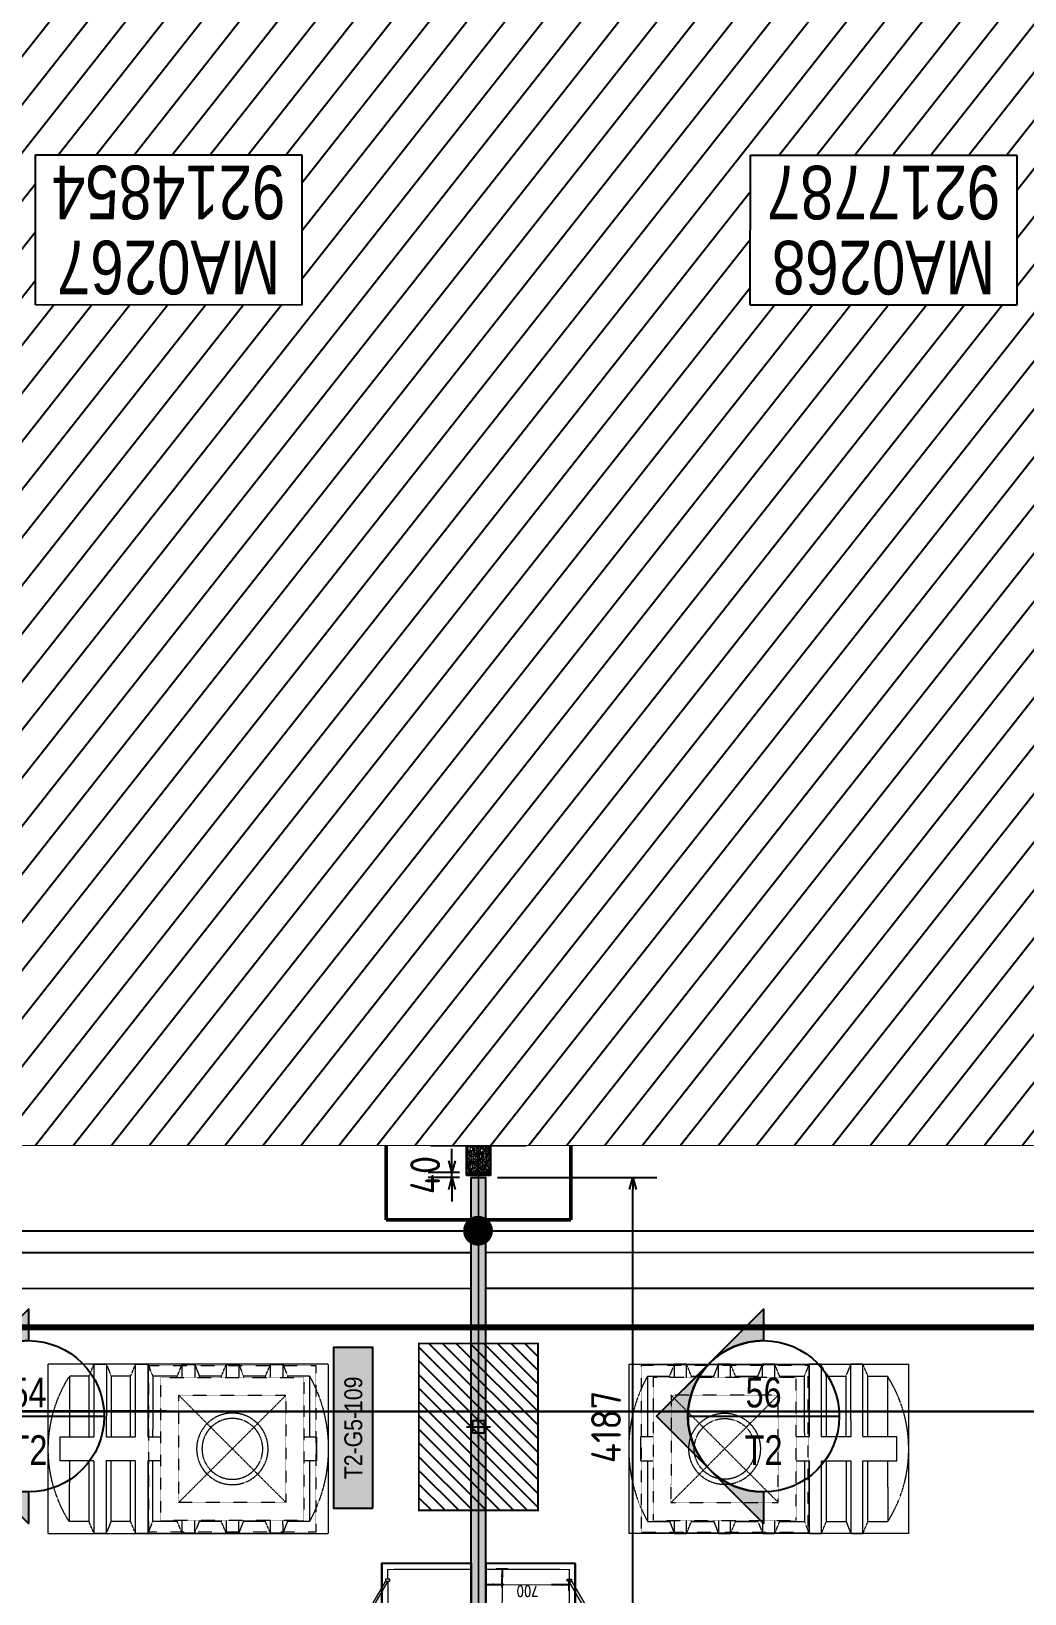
# Model space of a CAD drawing. Header units: centimetres. Extents: x -6122352 to 4157695, y -1694241 to 1947892.
# Drawn here: x 213053 to 221391, y -174023 to -160911 of the extents above; entities that cross this region are included whole.
import ezdxf
from ezdxf.enums import TextEntityAlignment as Align
from ezdxf.xclip import XClip

# ---------------------------------------------------------------- set-up
doc = ezdxf.new("R2010")
doc.units = ezdxf.units.CM
doc.header["$MEASUREMENT"] = 0
doc.header["$XCLIPFRAME"] = 2
doc.header["$PDMODE"] = 66
doc.header["$PDSIZE"] = 100
for name, pattern in [('DASHED2', [0.375, 0.25, -0.125]), ('HIDDEN', [0.375, 0.25, -0.125]), ('LTH-4G-M-XR-GROUND FLOOR PLAN$0$HIDDEN2', [0.1875, 0.125, -0.0625]), ('XR-AR-END-SETTING OUT PLAN$0$23261-XR-AR-SI-GF$0$HIDDEN', [0.375, 0.25, -0.125]), ('XR-AR-MID-SETTING OUT FOR MASTER$0$23585-XR-AR-MID-GROUND FLOOR$0$23261-XR-AR-SI-GF$0$HIDDEN', [0.375, 0.25, -0.125]), ('XR-AR-MID-SETTING OUT FOR MASTER$0$23585-XR-AR-MID-GROUND FLOOR$0$945-4P-1-101-GROUND FLOOR PLAN$0$XR-MIDDLE-GROUND FLOOR PLAN$0$HIDDEN2', [0.1875, 0.125, -0.0625])]:
    doc.linetypes.add(name, pattern=pattern)
for name, color, linetype in [('00-MI-DIM', 7, 'Continuous'), ('23585-XR-AR-BOUNDARY WALLS AND SETBACKS$0$setback', 7, 'XR-AR-END-SETTING OUT PLAN$0$23261-XR-AR-SI-GF$0$HIDDEN'), ('@MI-FOOTINGS', 7, 'Continuous'), ('@MI-MEP', 7, 'Continuous'), ('@MI-REF LAYER', 7, 'Continuous'), ('@MI-TYPE-02', 6, 'Continuous'), ('A-GLASS HATCH', 7, 'Continuous'), ('B_TH_6', 7, 'Continuous'), ('CTECH-Text 2.5mm', 2, 'Continuous'), ('PANEL-TAGS', 7, 'Continuous'), ('VD-WS-WATER TANK', 7, 'Continuous'), ('XR-AR-MID-SETTING OUT FOR MASTER$0$23585-XR-AR-MID-GROUND FLOOR$0$A-Flor-Hral', 3, 'Continuous'), ('XR-AR-MID-SETTING OUT FOR MASTER$0$23585-XR-AR-MID-GROUND FLOOR$0$A-Flor-Strs', 1, 'Continuous'), ('XR-AR-MID-SETTING OUT FOR MASTER$0$23585-XR-AR-MID-GROUND FLOOR$0$G-SHAD-20', 251, 'Continuous'), ('XR-AR-MID-SETTING OUT FOR MASTER$0$23585-XR-AR-MID-GROUND FLOOR$0$GS-HATCH-FLOOR TILE', 251, 'Continuous')]:
    doc.layers.add(name, color=color, linetype=linetype)
for name, color, linetype, lineweight in [('23585-XR-AR-102-8P-GF$0$A-FLOR-XREF', 8, 'Continuous', 9), ('23585-XR-AR-DAMAC PLOT LIMITS$0$1-Mid units', 41, 'Continuous', 5), ('@ Foundations', 4, 'DASHED2', 50), ('A-ANNO-TEXT', 3, 'Continuous', 25), ('LTH-4G-M-XR-GROUND FLOOR PLAN$0$1717 X Water Tank Location_5B$0$00 Line 2', 6, 'Continuous', 13), ('XR-AR-MID-SETTING OUT FOR MASTER$0$23585-XR-AR-MID-GROUND FLOOR$0$$A-GLAZ-WNDO', 232, 'Continuous', 9), ('XR-AR-MID-SETTING OUT FOR MASTER$0$23585-XR-AR-MID-GROUND FLOOR$0$A-DOOR-FULL', 1, 'Continuous', 9), ('XR-AR-MID-SETTING OUT FOR MASTER$0$23585-XR-AR-MID-GROUND FLOOR$0$A-EQUP-KITN-PLAN', 202, 'Continuous', 9), ('XR-AR-MID-SETTING OUT FOR MASTER$0$23585-XR-AR-MID-GROUND FLOOR$0$A-FLOR-OVHD', 9, 'XR-AR-MID-SETTING OUT FOR MASTER$0$23585-XR-AR-MID-GROUND FLOOR$0$23261-XR-AR-SI-GF$0$HIDDEN', 15), ('XR-AR-MID-SETTING OUT FOR MASTER$0$23585-XR-AR-MID-GROUND FLOOR$0$A-GLAZ-SILL', 8, 'Continuous', 5), ('XR-AR-MID-SETTING OUT FOR MASTER$0$23585-XR-AR-MID-GROUND FLOOR$0$A-GLAZ-WNDO', 232, 'Continuous', 9), ('XR-AR-MID-SETTING OUT FOR MASTER$0$23585-XR-AR-MID-GROUND FLOOR$0$A-WALL', 7, 'Continuous', 30), ('XR-AR-MID-SETTING OUT FOR MASTER$0$23585-XR-AR-MID-GROUND FLOOR$0$A-WALL-FNSH', 9, 'Continuous', 5), ('XR-AR-MID-SETTING OUT FOR MASTER$0$23585-XR-AR-MID-GROUND FLOOR$0$S-COLS', 51, 'Continuous', 40), ('ZAT_WALL PANEL', 3, 'Continuous', 30)]:
    doc.layers.add(name, color=color, linetype=linetype, lineweight=lineweight)
doc.layers.add('LTH-4G-M-XR-GROUND FLOOR PLAN$0$PDF_Geometry', color=7, linetype='Continuous', true_color=0xcccccc)
doc.styles.add('Arial Narrow', font='ARIALN.TTF', dxfattribs={"width": 0.95, "height": 500})
doc.styles.add('DIMTEXT', font='romans.shx', dxfattribs={"width": 0.8})
doc.styles.add('PANELTAG_STYLE', font='arial.ttf')
doc.styles.add('Schueco-BEMSTIL', font='isocpeur.ttf', dxfattribs={"width": 0.9})
doc.styles.add('Xref group 33-41$0$Overall SOP Plan$0$LAC-609-NG10-1-XREF-GRID-125SC$0$GRID-DIM-NO', font='arial.ttf', dxfattribs={"width": 0.8})
doc.dimstyles.new('DIM-25', dxfattribs={"dimscale": 25, "dimtxt": 2.5, "dimasz": 2.5, "dimexe": 1.25, "dimexo": 0.625, "dimgap": 1, "dimtad": 1, "dimdec": 0, "dimdsep": 46, "dimtxsty": 'DIMTEXT', "dimblk": 'AROW', "dimcen": 2.5, "dimse1": 1, "dimse2": 1, "dimclrd": 1, "dimclre": 1, "dimclrt": 2, "dimadec": 0, "dimazin": 0, "dimtfac": 1, "dimtdec": 0, "dimtmove": 0, "dimatfit": 3, "dimfxl": 1, "dimarcsym": 0})
doc.dimstyles.new('MI- JWC-TXT-2.5 MM', dxfattribs={"dimscale": 1.5, "dimtxt": 2.5, "dimasz": 1, "dimexe": 2, "dimexo": 1, "dimgap": 1, "dimtad": 1, "dimdec": 0, "dimdsep": 46, "dimtxsty": 'Schueco-BEMSTIL', "dimblk": 'OPEN30', "dimcen": 0, "dimdle": 2, "dimclrd": 140, "dimclre": 8, "dimclrt": 40, "dimadec": 0, "dimazin": 2, "dimtfac": 1, "dimtdec": 0, "dimtix": 1, "dimtmove": 2, "dimatfit": 3, "dimldrblk": 'OPEN', "dimfxl": 2, "dimlwd": -1, "dimlwe": -1, "dimarcsym": 0})

# ---------------------------------------------------------------- blocks, each defined once
blk = doc.blocks.new('23585-XR-AR-BOUNDARY WALLS AND SETBACKS')
at = {"layer": '23585-XR-AR-BOUNDARY WALLS AND SETBACKS$0$setback', "ltscale": 40, "const_width": 0.05}
blk.add_lwpolyline([(496642.234, 2768944.911), (496656.611, 2768931.738), (496660.766, 2768936.272), (496664.82, 2768940.696), (496668.873, 2768945.12), (496672.926, 2768949.543), (496676.98, 2768953.967), (496681.033, 2768958.391), (496685.087, 2768962.815), (496689.24, 2768967.348), (496674.862, 2768980.521), (496670.709, 2768975.988), (496666.656, 2768971.565), (496662.602, 2768967.141), (496658.549, 2768962.717), (496654.496, 2768958.293), (496650.442, 2768953.87), (496646.389, 2768949.446), (496642.234, 2768944.911)], dxfattribs=at)
blk = doc.blocks.new('A$C9d9485f6')
at = {"layer": 'A-ANNO-TEXT', "rotation": 312.4881850805905}
blk.add_blockref('23585-XR-AR-BOUNDARY WALLS AND SETBACKS', (-2377088.535, -1504219.252), dxfattribs=at)
blk = doc.blocks.new('23585-XR-AR-DAMAC PLOT LIMITS')
at = {"layer": '23585-XR-AR-DAMAC PLOT LIMITS$0$1-Mid units', "color": 251, "true_color": 0x636466}
for points in [[(496667.031, 2768938.669), (496649.336, 2768954.883), (496653.39, 2768959.307), (496671.085, 2768943.093)], [(496662.978, 2768934.246), (496645.283, 2768950.459), (496649.336, 2768954.883), (496667.031, 2768938.669)]]:
    blk.add_lwpolyline(points, close=True, dxfattribs=at)
blk = doc.blocks.new('A$Cf093b529')
at = {"layer": 'A-ANNO-TEXT'}
blk.add_blockref('23585-XR-AR-DAMAC PLOT LIMITS', (-495391.99, -2768603.442), dxfattribs=at)
blk = doc.blocks.new('AROW')
at = {"color": 1, "ltscale": 100}
for p, q in [((0, 0), (-3, 0)), ((0, -1), (0, 1))]:
    blk.add_line(p, q, dxfattribs=at)
blk.add_solid([(-1.28, 0.21), (-1.28, -0.21), (0, 0)], dxfattribs=at)
blk = doc.blocks.new('*D475')
at = {"layer": 'CTECH-Text 2.5mm', "color": 8, "lineweight": -2, "ltscale": 10, "transparency": 16777216}
blk.add_line((0.825, -0.135), (0.025, -0.135), dxfattribs=at)
at = {"layer": 'Defpoints', "color": 0, "ltscale": 10, "transparency": 16777216}
for p in [(-0.025, 0), (0.875, 0), (-0.025, -0.135)]:
    blk.add_point(p, dxfattribs=at)
at = {"layer": 'CTECH-Text 2.5mm', "color": 8, "lineweight": -2, "ltscale": 10, "transparency": 16777216, "xscale": 0.05, "yscale": 0.05, "zscale": 0.05, "rotation": 180}
blk.add_blockref('AROW', (-0.025, -0.135), dxfattribs=at)
at = {"layer": 'CTECH-Text 2.5mm', "color": 8, "lineweight": -2, "ltscale": 10, "transparency": 16777216, "xscale": 0.05, "yscale": 0.05, "zscale": 0.05}
blk.add_blockref('AROW', (0.875, -0.135), dxfattribs=at)
at = {"layer": 'CTECH-Text 2.5mm', "color": 8, "ltscale": 10, "transparency": 16777216, "insert": (0.425, -0.08), "char_height": 0.09, "attachment_point": 5, "style": 'DIMTEXT'}
blk.add_mtext('900', dxfattribs=at)
blk = doc.blocks.new('*D474')
at = {"layer": 'CTECH-Text 2.5mm', "color": 8, "lineweight": -2, "ltscale": 10, "transparency": 16777216}
blk.add_line((0.746, -0.05), (0.746, -0.65), dxfattribs=at)
at = {"layer": 'Defpoints', "color": 0, "ltscale": 10, "transparency": 16777216}
for p in [(0.875, 0), (0.746, -0.7), (0.875, -0.7)]:
    blk.add_point(p, dxfattribs=at)
at = {"layer": 'CTECH-Text 2.5mm', "color": 8, "lineweight": -2, "ltscale": 10, "transparency": 16777216, "xscale": 0.05, "yscale": 0.05, "zscale": 0.05}
for p, rotation in [((0.746, 0), 90), ((0.746, -0.7), 270)]:
    blk.add_blockref('AROW', p, dxfattribs=dict(at, rotation=rotation))
at = {"layer": 'CTECH-Text 2.5mm', "color": 8, "ltscale": 10, "transparency": 16777216, "insert": (0.691, -0.35), "char_height": 0.09, "attachment_point": 5, "rotation": 90, "style": 'DIMTEXT'}
blk.add_mtext('700', dxfattribs=at)
blk = doc.blocks.new('WT')
at = {"layer": 'VD-WS-WATER TANK', "color": 8, "linetype": 'HIDDEN', "lineweight": 5}
for p, q in [((-1545, 710), (-1545, -710)), ((-1545, 710), (805, 710)), ((805, -710), (805, 710)), ((-1205, 610), (-1369, 610)), ((-1368, 101), (-1369, 610)), ((-854, 610), (-1020, 610)), ((-462, 610), (-670, 610)), ((-92, 610), (-279, 610)), ((278, 610), (91, 610)), ((646, 610), (461, 610)), ((647, 101), (646, 610)), ((-1366, -610), (-1367, -101)), ((648, -610), (647, -101)), ((-1203, -610), (-1366, -610)), ((-854, -610), (-1017, -610)), ((-462, -610), (-668, -610)), ((-92, -610), (-277, -610)), ((278, -610), (93, -610)), ((648, -610), (464, -610)), ((805, -710), (-1545, -710))]:
    blk.add_line(p, q, dxfattribs=at)
at = {"layer": 'VD-WS-WATER TANK', "color": 8, "linetype": 'HIDDEN', "lineweight": 5, "ltscale": 0.2}
for p, q in [((-450, 450, 1), (450, -450, -1)), ((450, 450), (-450, -450, 1))]:
    blk.add_line(p, q, dxfattribs=at)
at = {"layer": 'VD-WS-WATER TANK', "color": 8, "linetype": 'HIDDEN', "lineweight": 5}
for points in [[(-1058, 101), (-1059, 710), (-1161, 710), (-1203, 610), (-1203, 101)], [(-1161, 710), (-1161, 101)], [(-1019, 101), (-1020, 610), (-1059, 710)], [(-709, 101), (-710, 710), (-812, 710), (-854, 610), (-854, 101)], [(-812, 710), (-812, 101)], [(-670, 101), (-670, 610), (-710, 710)], [(-318, 600), (-319, 710), (-421, 710), (-462, 610), (-462, 600)], [(-421, 710), (-421, 600)], [(-279, 600), (-279, 610), (-319, 710)], [(52, 600), (52, 710), (-50, 710), (-92, 610), (-92, 600)], [(-50, 710), (-50, 600)], [(91, 600), (91, 610), (52, 710)], [(422, 600), (422, 710), (320, 710), (278, 610), (278, 600)], [(320, 710), (320, 600)], [(461, 600), (461, 610), (422, 710)], [(-1161, 101), (-1445, 101), (-1445, -101), (-1161, -101)], [(-812, 101), (-1058, 101)], [(-600, 101), (-709, 101)], [(600, -101), (705, -101), (705, 101), (600, 101)], [(-1203, -101), (-1203, -610), (-1161, -710), (-1057, -710), (-1017, -610), (-1018, -101)], [(-1161, -101), (-1161, -710)], [(-1057, -710), (-1058, -101)], [(-1058, -101), (-812, -101)], [(-854, -101), (-854, -610), (-812, -710), (-708, -710), (-668, -610), (-669, -101)], [(-812, -101), (-812, -710)], [(-708, -710), (-709, -101)], [(-709, -101), (-600, -101)], [(-462, -600), (-462, -610), (-421, -710), (-316, -710), (-277, -610), (-277, -600)], [(-421, -600), (-421, -710)], [(-316, -710), (-316, -600)], [(-92, -600), (-92, -610), (-50, -710), (54, -710), (93, -610), (93, -600)], [(-50, -600), (-50, -710)], [(54, -710), (54, -600)], [(278, -600), (278, -610), (320, -710), (424, -710), (464, -610), (464, -600)], [(320, -600), (320, -710)], [(424, -710), (424, -600)]]:
    blk.add_lwpolyline(points, dxfattribs=at)
at = {"layer": 'VD-WS-WATER TANK', "color": 8, "linetype": 'HIDDEN', "lineweight": 5, "ltscale": 0.2}
for points in [[(-700, -700), (700, -700), (700, 700), (-700, 700)], [(-600, -600), (600, -600), (600, 600), (-600, 600)], [(-450, -450), (450, -450), (450, 450), (-450, 450)]]:
    blk.add_lwpolyline(points, close=True, dxfattribs=at)
at = {"layer": 'VD-WS-WATER TANK', "color": 8, "linetype": 'HIDDEN', "lineweight": 5}
for radius in [300, 255]:
    blk.add_circle((0, 0), radius, dxfattribs=at)
for centre, radius, start, end in [((-406, 2), 1139, 147.7124, 212.5056), ((-449, -2), 1254, 331.0009, 29.2171)]:
    blk.add_arc(centre, radius, start, end, dxfattribs=at)
blk = doc.blocks.new('*U27')
for points in [[(91, 0), (41, 0), (41, 1021), (91, 1021)], [(0, 0), (38, 0), (38, -50), (50, -50), (50, -250), (0, -250)], [(1100, 0), (1062, 0), (1062, -50), (1050, -50), (1050, -250), (1100, -250)]]:
    blk.add_lwpolyline(points, close=True)
at = {"color": 8, "linetype": 'XR-AR-MID-SETTING OUT FOR MASTER$0$23585-XR-AR-MID-GROUND FLOOR$0$945-4P-1-101-GROUND FLOOR PLAN$0$XR-MIDDLE-GROUND FLOOR PLAN$0$HIDDEN2'}
blk.add_arc((41, 0), 1021, 0, 90, dxfattribs=at)
at = {"layer": 'XR-AR-MID-SETTING OUT FOR MASTER$0$23585-XR-AR-MID-GROUND FLOOR$0$A-GLAZ-SILL', "linetype": 'XR-AR-MID-SETTING OUT FOR MASTER$0$23585-XR-AR-MID-GROUND FLOOR$0$945-4P-1-101-GROUND FLOOR PLAN$0$XR-MIDDLE-GROUND FLOOR PLAN$0$HIDDEN2', "ltscale": 3}
blk.add_lwpolyline([(0, 0), (1100, 0), (1100, -250), (0, -250)], close=True, dxfattribs=at)
blk = doc.blocks.new('XR-AR-MID-SETTING OUT FOR MASTER$0$23585-XR-AR-MID-GROUND FLOOR$0$945-4P-1-101-GROUND FLOOR PLAN$0$XR-MIDDLE-GROUND FLOOR PLAN$0$A$C69996ABC')
at = {"layer": 'XR-AR-MID-SETTING OUT FOR MASTER$0$23585-XR-AR-MID-GROUND FLOOR$0$A-FLOR-OVHD', "linetype": 'XR-AR-MID-SETTING OUT FOR MASTER$0$23585-XR-AR-MID-GROUND FLOOR$0$945-4P-1-101-GROUND FLOOR PLAN$0$XR-MIDDLE-GROUND FLOOR PLAN$0$HIDDEN2', "ltscale": 5}
for p, q in [((0, 0.9), (0.1, 0.9)), ((0, 0.9), (0, 0)), ((0, 0), (0.1, 0))]:
    blk.add_line(p, q, dxfattribs=at)
blk.add_lwpolyline([(0.1, 0.85), (0.25, 0.45), (0.1, 0.05)], dxfattribs=at)
at = {"layer": 'XR-AR-MID-SETTING OUT FOR MASTER$0$23585-XR-AR-MID-GROUND FLOOR$0$A-GLAZ-WNDO'}
for p, q in [((0.1, 0.85), (0.1, 0.9)), ((0.1, 0.9), (0.1, 0)), ((0.25, 0.85), (0.1, 0.85)), ((0.25, 0.9), (0.25, 0.85)), ((0.25, 0.85), (0.25, 0.05)), ((0.1, 0), (0.1, 0.05)), ((0.1, 0.05), (0.25, 0.05)), ((0.25, 0), (0.25, 0.05))]:
    blk.add_line(p, q, dxfattribs=at)
for points in [[(0.25, 0.9), (0.1, 0.9)], [(0.1, 0), (0.25, 0)]]:
    blk.add_lwpolyline(points, dxfattribs=at)
blk.add_lwpolyline([(0.25, 0.85), (0.25, 0.05), (0.2, 0.05), (0.2, 0.85)], close=True, dxfattribs=at)
blk = doc.blocks.new('XR-AR-MID-SETTING OUT FOR MASTER$0$23585-XR-AR-MID-GROUND FLOOR$0$945-4P-1-101-GROUND FLOOR PLAN$0$XR-MIDDLE-GROUND FLOOR PLAN$0$A$C446944C1')
at = {"layer": 'XR-AR-MID-SETTING OUT FOR MASTER$0$23585-XR-AR-MID-GROUND FLOOR$0$A-GLAZ-SILL', "color": 252}
blk.add_line((0, 0), (5.2, 0), dxfattribs=at)
for points in [[(2.208, -0.023), (2.208, -0.124), (2.094, -0.074), (2.208, -0.023)], [(2.992, -0.023), (2.992, -0.124), (3.106, -0.074), (2.992, -0.023)]]:
    blk.add_lwpolyline(points, dxfattribs=at)
at = {"layer": 'XR-AR-MID-SETTING OUT FOR MASTER$0$23585-XR-AR-MID-GROUND FLOOR$0$A-GLAZ-WNDO', "color": 252}
for p, q in [((5.2, 0.25), (0, 0.25)), ((0, 0.25), (0, 0)), ((0.05, 0.1), (0.05, 0.25)), ((1.285, 0.25), (1.285, 0.1)), ((1.335, 0.1), (1.335, 0.25)), ((3.865, 0.1), (3.865, 0.25)), ((3.915, 0.25), (3.915, 0.1)), ((5.15, 0.1), (5.15, 0.25)), ((5.2, 0.25), (5.2, 0)), ((0, 0.1), (2.6, 0.1)), ((5.2, 0.1), (2.6, 0.1))]:
    blk.add_line(p, q, dxfattribs=at)
for points in [[(1.285, 0.2), (0.05, 0.2)], [(3.915, 0.2), (5.15, 0.2)]]:
    blk.add_lwpolyline(points, dxfattribs=at)
for points in [[(1.225, 0.04), (1.305, 0.04), (1.305, 0.09), (1.225, 0.09)], [(2.52, 0.04), (1.305, 0.04), (1.305, 0.09), (2.52, 0.09)], [(2.6, 0.04), (2.52, 0.04), (2.52, 0.09), (2.6, 0.09)], [(2.6, 0.04), (2.68, 0.04), (2.68, 0.09), (2.6, 0.09)], [(2.68, 0.04), (3.895, 0.04), (3.895, 0.09), (2.68, 0.09)], [(3.975, 0.04), (3.895, 0.04), (3.895, 0.09), (3.975, 0.09)]]:
    blk.add_lwpolyline(points, close=True, dxfattribs=at)
blk = doc.blocks.new('XR-AR-MID-SETTING OUT FOR MASTER$0$23585-XR-AR-MID-GROUND FLOOR$0$945-4P-1-101-GROUND FLOOR PLAN$0$XR-MIDDLE-GROUND FLOOR PLAN$0$ASDASDASD')
blk.add_wipeout([(-42428, 24502), (-42278, 24502), (-42278, 24052), (-42428, 24052)])
blk.add_hatch(color=256).paths.add_polyline_path([(-42428, 24502), (-42278, 24502), (-42428, 24052)])
for p, q in [((-42278, 24502), (-42428, 24502)), ((-42428, 24502), (-42428, 24052)), ((-42428, 24052), (-42278, 24502)), ((-42278, 24052), (-42278, 24502)), ((-42428, 24052), (-42278, 24052))]:
    blk.add_line(p, q)
blk = doc.blocks.new('*U130')
for points in [[(91, 0), (41, 0), (41, 1021), (91, 1021)], [(0, 0), (38, 0), (38, -50), (50, -50), (50, -122), (0, -122)], [(1100, 0), (1062, 0), (1062, -50), (1050, -50), (1050, -122), (1100, -122)]]:
    blk.add_lwpolyline(points, close=True)
at = {"color": 8, "linetype": 'XR-AR-MID-SETTING OUT FOR MASTER$0$23585-XR-AR-MID-GROUND FLOOR$0$945-4P-1-101-GROUND FLOOR PLAN$0$XR-MIDDLE-GROUND FLOOR PLAN$0$HIDDEN2'}
blk.add_arc((41, 0), 1021, 0, 90, dxfattribs=at)
at = {"layer": 'XR-AR-MID-SETTING OUT FOR MASTER$0$23585-XR-AR-MID-GROUND FLOOR$0$A-GLAZ-SILL', "linetype": 'XR-AR-MID-SETTING OUT FOR MASTER$0$23585-XR-AR-MID-GROUND FLOOR$0$945-4P-1-101-GROUND FLOOR PLAN$0$XR-MIDDLE-GROUND FLOOR PLAN$0$HIDDEN2', "ltscale": 3}
blk.add_lwpolyline([(0, 0), (1100, 0), (1100, -122), (0, -122)], close=True, dxfattribs=at)
blk = doc.blocks.new('XR-AR-MID-SETTING OUT FOR MASTER$0$23585-XR-AR-MID-GROUND FLOOR$0$A$C08698786')
at = {"layer": 'XR-AR-MID-SETTING OUT FOR MASTER$0$23585-XR-AR-MID-GROUND FLOOR$0$S-COLS', "color": 252, "lineweight": 30}
for points in [[(5900, 19473), (5900, 18773), (6100, 18773), (6100, 19473)], [(5900, 15688), (5900, 14688), (6100, 14688), (6100, 15688)], [(5900, 11147), (5900, 9747), (6100, 9747), (6100, 11147)]]:
    blk.add_lwpolyline(points, close=True, dxfattribs=at)
blk = doc.blocks.new('XR-AR-MID-SETTING OUT FOR MASTER')
h = blk.add_hatch()
h.set_pattern_fill('AR-CONC', color=8, scale=0.2, angle=90)
h.set_pattern_definition([(140, (-1262400.084, -115249.566), (3.1878171, 36.4369338), [3.81, -41.91]), (85, (-1262400.084, -115249.566), (-38.211369, -7.0486843), [3.048, -33.5281168]), (190.4514447, (-1262399.82, -115246.53), (-35.0235504, 29.3882494), [3.2380018, -35.6180489]), (136.1842, (-1262410.244, -115249.566), (8.4084656, 54.2158082), [5.715, -62.865]), (186.6355576, (-1262409.543, -115245.05), (-49.485225, 47.4808268), [4.8570046, -53.4271216]), (81.184151, (-1262410.244, -115249.566), (-49.485225, 47.4808268), [4.5719934, -50.2919464]), (111, (-1262407.704, -115244.486), (20.45303964, 30.32287825), [3.81, -41.91]), (56, (-1262407.704, -115244.486), (-36.8375932, 12.3604057), [3.048, -33.528]), (161.451445, (-1262406, -115241.96), (-16.3845538, 42.6832839), [3.2380018, -35.6179875]), (127.5, (-1262400.084, -115249.566), (-16.91100777, 0.61772065), [0, -33.1216, 0, -34.036, 0, -33.655]), (97.5, (-1262400.084, -115249.566), (-20.03611496, 13.3639325), [0, -19.4056, 0, -32.3596, 0, -12.827]), (57.5, (-1262400.084, -115260.894), (1.1457488, 27.11811903), [0, -12.7, 0, -39.624, 0, -52.578]), (47.5, (-1262400.084, -115265.974), (-5.0852982, 29.62583628), [0, -16.51, 0, -26.3144, 0, -37.338])])
h.paths.add_polyline_path([(6000, 19703), (5900, 19703), (5900, 19473), (6000, 19473)])
h.paths.add_polyline_path([(6100, 19703), (6000, 19703), (6000, 19473), (6100, 19473)])
for points in [[(6100, 19703), (6100, 19723), (5900, 19723), (5900, 19703)], [(5900, 19473), (5900, 19703), (6100, 19703), (6100, 19473)]]:
    blk.add_lwpolyline(points)
at = {"layer": 'XR-AR-MID-SETTING OUT FOR MASTER$0$23585-XR-AR-MID-GROUND FLOOR$0$A-EQUP-KITN-PLAN', "color": 8}
for p, q in [((3900, 15203), (5500, 15203)), ((3900, 14953), (3900, 15203)), ((5500, 14953), (5500, 15203)), ((3500, 14253), (5300, 14253)), ((5300, 12103), (5300, 14253)), ((4405, 12103), (5300, 12103)), ((4405, 11503), (4405, 12103))]:
    blk.add_line(p, q, dxfattribs=at)
at = {"layer": 'XR-AR-MID-SETTING OUT FOR MASTER$0$23585-XR-AR-MID-GROUND FLOOR$0$A-Flor-Hral', "color": 8}
blk.add_lwpolyline([(100, 14903), (2090, 14903), (2090, 14853), (100, 14853)], dxfattribs=at)
at = {"layer": 'XR-AR-MID-SETTING OUT FOR MASTER$0$23585-XR-AR-MID-GROUND FLOOR$0$A-FLOR-OVHD', "color": 8, "linetype": 'XR-AR-MID-SETTING OUT FOR MASTER$0$23585-XR-AR-MID-GROUND FLOOR$0$23261-XR-AR-SI-GF$0$HIDDEN', "ltscale": 5}
for p, q in [((5500, 14953), (3900, 14953)), ((3900, 14853), (5500, 14853)), ((5580, 12103), (5580, 14853)), ((3400, 14153), (3400, 12203)), ((3500, 12203), (3500, 14153)), ((5900, 12003), (5400, 11503)), ((5400, 12003), (5900, 11503))]:
    blk.add_line(p, q, dxfattribs=at)
blk.add_lwpolyline([(2750, 12003), (3250, 12003), (3250, 11503), (2750, 11503)], close=True, dxfattribs=at)
for points in [[(2750, 12003), (3250, 11503)], [(2750, 11503), (3250, 12003)]]:
    blk.add_lwpolyline(points, dxfattribs=at)
at = {"layer": 'XR-AR-MID-SETTING OUT FOR MASTER$0$23585-XR-AR-MID-GROUND FLOOR$0$A-Flor-Strs', "color": 8}
for p, q in [((60, 20673), (5940, 20673)), ((60, 20373), (5940, 20373)), ((2040, 14953), (100, 14953)), ((1480, 14953), (1480, 14903)), ((1760, 14953), (1760, 14903)), ((2040, 14953), (2040, 14903)), ((1480, 14853), (1480, 13953)), ((1760, 14853), (1760, 13953)), ((2040, 14853), (2040, 13953)), ((1480, 13903), (1480, 13853)), ((1760, 13903), (1760, 13853)), ((2040, 13903), (2040, 13853))]:
    blk.add_line(p, q, dxfattribs=at)
blk.add_circle((2040, 14403), 45, dxfattribs=at)
at = {"layer": 'XR-AR-MID-SETTING OUT FOR MASTER$0$23585-XR-AR-MID-GROUND FLOOR$0$A-WALL', "color": 8}
for points in [[(5900, 19473), (6100, 19473), (6100, 5500), (5900, 5500), (5900, 14853), (5500, 14853), (5500, 14953), (5900, 14953)], [(5600, 19473), (5900, 19473), (5900, 19223), (5600, 19223)], [(3900, 14853), (3900, 14953), (3400, 14953), (3400, 14153), (3500, 14153), (3500, 14853)], [(3400, 12203), (3500, 12203), (3500, 11503), (4400, 11503), (4400, 11253), (3650, 11253), (3650, 11028), (3400, 11028)]]:
    blk.add_lwpolyline(points, close=True, dxfattribs=at)
for points in [[(3500, 14853), (3400, 14853)], [(5700, 12003), (5900, 12003), (5900, 12103), (5300, 12103), (5300, 11503), (5300, 11503), (5300, 11253), (5900, 11253), (5900, 11503), (5400, 11503), (5400, 12003), (5700, 12003)], [(2100, 11050), (2100, 10950)]]:
    blk.add_lwpolyline(points, dxfattribs=at)
at = {"layer": 'XR-AR-MID-SETTING OUT FOR MASTER$0$23585-XR-AR-MID-GROUND FLOOR$0$A-WALL-FNSH', "color": 8}
for points in [[(2080, 10930), (120, 10930), (120, 8973), (1100, 8973), (1100, 8953)], [(2100, 9950), (2080, 9950), (2080, 10930)]]:
    blk.add_lwpolyline(points, dxfattribs=at)
at = {"layer": 'XR-AR-MID-SETTING OUT FOR MASTER$0$23585-XR-AR-MID-GROUND FLOOR$0$$A-GLAZ-WNDO', "color": 8, "xscale": -1000, "yscale": 1000, "zscale": 1000}
blk.add_blockref('XR-AR-MID-SETTING OUT FOR MASTER$0$23585-XR-AR-MID-GROUND FLOOR$0$945-4P-1-101-GROUND FLOOR PLAN$0$XR-MIDDLE-GROUND FLOOR PLAN$0$A$C446944C1', (5600, 19223), dxfattribs=at)
at = {"layer": 'XR-AR-MID-SETTING OUT FOR MASTER$0$23585-XR-AR-MID-GROUND FLOOR$0$$A-GLAZ-WNDO', "color": 8, "xscale": 1000.000000000049, "yscale": 1000.000000000049, "zscale": 1000.000000000049, "rotation": 90}
blk.add_blockref('XR-AR-MID-SETTING OUT FOR MASTER$0$23585-XR-AR-MID-GROUND FLOOR$0$945-4P-1-101-GROUND FLOOR PLAN$0$XR-MIDDLE-GROUND FLOOR PLAN$0$A$C69996ABC', (5300, 11253), dxfattribs=at)
at = {"layer": 'XR-AR-MID-SETTING OUT FOR MASTER$0$23585-XR-AR-MID-GROUND FLOOR$0$A-DOOR-FULL', "color": 8, "xscale": 0.8181820445283869, "yscale": 0.8181820445283869, "zscale": 0.8181820445283869, "rotation": 90}
blk.add_blockref('*U130', (2100, 11150), dxfattribs=at)
at = {"layer": 'XR-AR-MID-SETTING OUT FOR MASTER$0$23585-XR-AR-MID-GROUND FLOOR$0$A-DOOR-FULL', "color": 8, "rotation": 90}
blk.add_blockref('*U27', (3400, 9928), dxfattribs=at)
at = {"layer": 'XR-AR-MID-SETTING OUT FOR MASTER$0$23585-XR-AR-MID-GROUND FLOOR$0$G-SHAD-20', "color": 8}
blk.add_blockref('XR-AR-MID-SETTING OUT FOR MASTER$0$23585-XR-AR-MID-GROUND FLOOR$0$945-4P-1-101-GROUND FLOOR PLAN$0$XR-MIDDLE-GROUND FLOOR PLAN$0$ASDASDASD', (44478, -10850), dxfattribs=at)
at = {"layer": 'XR-AR-MID-SETTING OUT FOR MASTER$0$23585-XR-AR-MID-GROUND FLOOR$0$A-Flor-Hral', "color": 8}
blk.add_lwpolyline([(1150, 13560), (1150, 13903), (2090, 13903), (2090, 13953), (1100, 13953), (1100, 13548)], dxfattribs=at)
at = {"layer": 'XR-AR-MID-SETTING OUT FOR MASTER$0$23585-XR-AR-MID-GROUND FLOOR$0$A-Flor-Strs', "color": 8}
blk.add_lwpolyline([(650, 13573), (650, 14403), (2040, 14403)], dxfattribs=at)
at = {"layer": 'XR-AR-MID-SETTING OUT FOR MASTER$0$23585-XR-AR-MID-GROUND FLOOR$0$A-WALL', "color": 8}
for points in [[(100, 19473), (-100, 19473), (-100, 5500), (100, 5500), (100, 8850), (1100, 8850), (1100, 8950), (100, 8950), (100, 10950), (2100, 10950), (2100, 9950), (2200, 9950), (2200, 11150), (2100, 11150), (2100, 11050), (100, 11050)], [(2200, 13653), (2200, 13653), (2200, 13853), (1200, 13853), (1200, 13753), (1850, 13753), (1850, 13103), (2100, 13103), (2100, 12653), (1950, 12653), (1950, 12552), (2100, 12552), (2100, 12050), (2200, 12050), (2200, 13203), (2050, 13203), (2050, 13653), (2200, 13653)], [(1950, 13203), (2000, 13203), (2000, 13653), (1950, 13653)]]:
    blk.add_lwpolyline(points, close=True, dxfattribs=at)
at = {"layer": 'XR-AR-MID-SETTING OUT FOR MASTER$0$23585-XR-AR-MID-GROUND FLOOR$0$GS-HATCH-FLOOR TILE', "color": 8}
blk.add_blockref('XR-AR-MID-SETTING OUT FOR MASTER$0$23585-XR-AR-MID-GROUND FLOOR$0$A$C08698786', (0, 0), dxfattribs=at)
blk = doc.blocks.new('MID UNIT')
at = {"xscale": 0.001, "yscale": 0.001, "zscale": 0.001}
blk.add_blockref('XR-AR-MID-SETTING OUT FOR MASTER', (0, 0), dxfattribs=at)
blk = doc.blocks.new('TH_6')
at = {"xscale": -1}
blk.add_blockref('MID UNIT', (495838.305, 2769163.997), dxfattribs=at)
blk.add_blockref('MID UNIT', (495826.305, 2769163.997))
blk = doc.blocks.new('23585-XR-AR-MALDIVE-3$0$TH_6')
at = {"layer": 'B_TH_6', "xscale": 1.000019685734281, "yscale": 1.000019685734281, "zscale": 1.000019685734281}
blk.add_blockref('TH_6', (-9.76, -54.513), dxfattribs=at)
at = {"layer": '@ Foundations', "linetype": 'DASHED2', "ltscale": 25}
for points in [[(495833.08, 2769182.045), (495833.08, 2769184.095), (495831.53, 2769184.095), (495831.53, 2769182.045)], [(495833.28, 2769177.915), (495833.28, 2769180.465), (495831.33, 2769180.465), (495831.33, 2769177.915)], [(495833.48, 2769173.169), (495833.48, 2769176.119), (495831.13, 2769176.119), (495831.13, 2769173.169)]]:
    blk.add_lwpolyline(points, close=True, dxfattribs=at)
blk = doc.blocks.new('_Dot')
at = {"color": 0, "linetype": 'ByBlock', "lineweight": -2}
blk.add_line((-0.5, 0), (-1, 0), dxfattribs=at)
at = {"color": 0, "linetype": 'ByBlock', "const_width": 0.5}
blk.add_lwpolyline([(-0.25, 0, 1), (0.25, 0, 1)], format="xyb", close=True, dxfattribs=at)
blk = doc.blocks.new('_Open30')
at = {"color": 0, "linetype": 'ByBlock', "lineweight": -2}
for p, q in [((-1, 0.27), (0, 0)), ((0, 0), (-1, -0.27)), ((0, 0), (-1, 0))]:
    blk.add_line(p, q, dxfattribs=at)
blk = doc.blocks.new('*D3052')
at = {"layer": '@MI-TYPE-02', "color": 8, "transparency": 16777216}
for p, q in [((6160, 4255), (7496, 4255)), ((6160, 68), (7496, 68))]:
    blk.add_line(p, q, dxfattribs=at)
at = {"layer": '@MI-TYPE-02', "color": 140, "transparency": 16777216}
blk.add_line((7296, 168), (7296, 4155), dxfattribs=at)
at = {"layer": 'Defpoints', "color": 0, "transparency": 16777216}
for p in [(6060, 4255), (7296, 4255), (6060, 68)]:
    blk.add_point(p, dxfattribs=at)
at = {"layer": '@MI-TYPE-02', "color": 140, "transparency": 16777216, "xscale": 100, "yscale": 100, "zscale": 100}
for p, rotation in [((7296, 4255), 90), ((7296, 68), 270)]:
    blk.add_blockref('_Open30', p, dxfattribs=dict(at, rotation=rotation))
at = {"layer": '@MI-TYPE-02', "color": 40, "transparency": 16777216, "insert": (7071, 2162), "char_height": 250, "attachment_point": 5, "rotation": 90, "style": 'Schueco-BEMSTIL'}
blk.add_mtext('4187', dxfattribs=at)
blk = doc.blocks.new('_Open')
at = {"color": 0, "linetype": 'ByBlock', "lineweight": -2}
for p, q in [((-1, 0.2), (0, 0)), ((-1, -0.2), (0, 0)), ((0, 0), (-1, 0))]:
    blk.add_line(p, q, dxfattribs=at)
blk = doc.blocks.new('T2-SINGLE FOOTING')
at = {"layer": '@MI-FOOTINGS', "transparency": 33554679}
h = blk.add_hatch(dxfattribs=at)
h.set_pattern_fill('ANSI31', color=8, scale=650)
h.paths.add_polyline_path([(-700, 500), (700, 500), (700, -500), (-700, -500)])
at = {"layer": '@MI-FOOTINGS', "color": 62, "const_width": 15}
blk.add_lwpolyline([(-700, 500), (700, 500), (700, -500), (-700, -500)], close=True, dxfattribs=at)
at = {"layer": '@MI-FOOTINGS', "color": 30}
blk.add_point((0, 0), dxfattribs=at)
blk = doc.blocks.new('*D3001')
at = {"layer": '@MI-TYPE-02', "color": 140, "transparency": 16777216}
for p, q in [((216584, -170389), (216584, -170289)), ((216584, -170530), (216584, -170489)), ((216584, -170630), (216584, -170730))]:
    blk.add_line(p, q, dxfattribs=at)
at = {"layer": '@MI-TYPE-02', "color": 8, "transparency": 16777216}
for p, q in [((216647, -170489), (216384, -170489)), ((216647, -170530), (216384, -170530))]:
    blk.add_line(p, q, dxfattribs=at)
at = {"layer": 'Defpoints', "color": 0, "transparency": 16777216}
for p in [(216584, -170489), (216747, -170489), (216747, -170530)]:
    blk.add_point(p, dxfattribs=at)
at = {"layer": '@MI-TYPE-02', "color": 140, "transparency": 16777216, "xscale": 100, "yscale": 100, "zscale": 100}
for p, rotation in [((216584, -170489), 270), ((216584, -170530), 90)]:
    blk.add_blockref('_Open30', p, dxfattribs=dict(at, rotation=rotation))
at = {"layer": '@MI-TYPE-02', "color": 40, "transparency": 16777216, "insert": (216359, -170509), "char_height": 250, "attachment_point": 5, "rotation": 90, "style": 'Schueco-BEMSTIL'}
blk.add_mtext('40', dxfattribs=at)
blk = doc.blocks.new('*U3659')
h = blk.add_hatch(color=94)
edge = h.paths.add_edge_path()
edge.add_line((0, -6.35), (0, -8.98))
edge.add_line((0, -8.98), (-8.98, 0))
edge.add_line((-8.98, 0), (0, 8.98))
edge.add_line((0, 8.98), (0, 6.35))
edge.add_arc((0, 0), 6.35, 90, 270)
at = {"color": 94}
blk.add_line((-6.35, 0), (6.35, 0), dxfattribs=at)
blk.add_lwpolyline([(0, -6.35), (0, -8.98), (-8.98, 0), (0, 8.98), (0, 6.35, 1)], format="xyb", close=True, dxfattribs=at)
blk.add_lwpolyline([(-4.49, 4.49, 0.414214), (-4.49, -4.49), (-8.98, 0), (-4.49, 4.49)], format="xyb", close=True)
blk.add_circle((0, 0), 6.35, dxfattribs=at)
at = {"style": 'Arial Narrow', "width": 0.95, "flags": 8}
blk.add_attdef('VIEWNUMBER', text='', height=2.5, dxfattribs=at).set_placement((0, 0), align=Align.BOTTOM_CENTER)
blk.add_attdef('SHEETNUMBER', text='', height=2.5, dxfattribs=at).set_placement((0, -1.59), align=Align.TOP_CENTER)
blk = doc.blocks.new('PANELTAG')
at = {"layer": 'PANEL-TAGS', "color": 1}
blk.add_lwpolyline([(-13.5, -3.3), (13.5, -3.3), (13.5, 3.3), (-13.5, 3.3)], close=True, dxfattribs=at)
at = {"layer": 'PANEL-TAGS', "color": 40, "true_color": 0xffd700}
blk.add_solid([(-13.5, -3.3), (13.5, -3.3), (-13.5, 3.3), (13.5, 3.3)], dxfattribs=at)
at = {"layer": 'PANEL-TAGS', "color": 5, "style": 'PANELTAG_STYLE', "width": 0.85}
blk.add_attdef('TAGNO', text='', height=3, dxfattribs=at).set_placement((0, 0), align=Align.MIDDLE)
blk = doc.blocks.new('A$C3dfd7553')
at = {"layer": 'LTH-4G-M-XR-GROUND FLOOR PLAN$0$1717 X Water Tank Location_5B$0$00 Line 2', "color": 8, "linetype": 'Continuous', "elevation": 0}
blk.add_lwpolyline([(0.0563, -0.7, 0.01, 0.01, 0), (-0.0254, -0.7, 0.01, 0.01, 0), (-0.0254, 0, 0.01, 0.01, 0), (0.8746, 0, 0.01, 0.01, 0), (0.8746, -0.7, 0.01, 0.01, 0), (0.7937, -0.7, 0, 0, 0)], format="xyseb", dxfattribs=at)
at = {"layer": 'LTH-4G-M-XR-GROUND FLOOR PLAN$0$PDF_Geometry', "color": 8, "lineweight": 5, "elevation": 0}
for points in [[(0.0734, -0.7172), (0.0734, -0.6813), (0.0563, -0.6813), (0.0563, -0.7172)], [(0.3766, -0.8952), (0.386, -0.8796), (0.0828, -0.7016), (0.0734, -0.7172)], [(0.4734, -0.8952), (0.464, -0.8796), (0.7672, -0.7016), (0.7766, -0.7172)], [(0.7766, -0.7172), (0.7766, -0.6813), (0.7937, -0.6813), (0.7937, -0.7172)]]:
    blk.add_lwpolyline(points, close=True, dxfattribs=at)
blk.add_lwpolyline([(0.7766, -0.7), (0.0734, -0.7)], dxfattribs=at)
at = {"layer": 'LTH-4G-M-XR-GROUND FLOOR PLAN$0$PDF_Geometry', "color": 8, "linetype": 'LTH-4G-M-XR-GROUND FLOOR PLAN$0$HIDDEN2', "lineweight": 5}
for centre, start, end in [((0.0734, -0.7172), 327.14069, 2.80213), ((0.7766, -0.7172), 177.19787, 212.85931)]:
    blk.add_arc(centre, 0.3516, start, end, dxfattribs=at)
at = {"layer": 'ZAT_WALL PANEL', "color": 1, "elevation": 0}
blk.add_lwpolyline([(-0.0254, -0.75), (-0.0254, 0), (0.9246, 0), (0.9246, -0.75), (-0.0254, -0.75)], dxfattribs=at)
at = {"layer": 'CTECH-Text 2.5mm', "color": 8, "ltscale": 10}
dim = blk.add_linear_dim(base=(-0.0254, -0.1346), p1=(0.8746, 0), p2=(-0.0254, 0), dimstyle='DIM-25', override={"dimscale": 1, "dimtxt": 0.09, "dimasz": 0.05, "dimgap": 0.01, "dimlfac": 1000, "dimclrd": 8, "dimclre": 8, "dimclrt": 8}, dxfattribs=at)
dim.commit()
dim.dimension.update_dxf_attribs({"geometry": '*D475', "text_midpoint": (0.4246, -0.0796)})
dim = blk.add_linear_dim(base=(0.7459, -0.7), p1=(0.8746, 0), p2=(0.8746, -0.7), angle=90, dimstyle='DIM-25', override={"dimscale": 1, "dimtxt": 0.09, "dimasz": 0.05, "dimgap": 0.01, "dimlfac": 1000, "dimclrd": 8, "dimclre": 8, "dimclrt": 8}, dxfattribs=at)
dim.commit()
dim.dimension.update_dxf_attribs({"geometry": '*D474', "text_midpoint": (0.6909, -0.35)})
blk = doc.blocks.new('23585-XR-AR-MID-ANNO-GF')
at = {"xscale": 1000, "yscale": 1000, "zscale": 1000, "rotation": 269.8774601641335}
blk.add_blockref('A$C3dfd7553', (5900, 23875, 0), dxfattribs=at)
at = {"layer": 'VD-WS-WATER TANK', "ltscale": 100, "rotation": 359.9969187736403}
blk.add_blockref('WT', (3895, 21990), dxfattribs=at)
blk = doc.blocks.new('A$C62ac5cd4')
at = {"layer": '23585-XR-AR-102-8P-GF$0$A-FLOR-XREF', "xscale": 0.001, "yscale": 0.001, "zscale": 0.001}
blk.add_blockref('23585-XR-AR-MID-ANNO-GF', (33.186, -23.97), dxfattribs=at)
at = {"layer": '23585-XR-AR-102-8P-GF$0$A-FLOR-XREF', "xscale": -0.001000000000000002, "yscale": 0.001, "zscale": 0.001, "rotation": 0.01981388495083007}
blk.add_blockref('23585-XR-AR-MID-ANNO-GF', (45.115, -23.968), dxfattribs=at)
blk = doc.blocks.new('G8-partition walls')
at = {"layer": 'A-GLASS HATCH'}
h = blk.add_hatch(color=6, dxfattribs=at)
h.dxf.hatch_style = 1
h.paths.add_polyline_path([(5940.2, 68.4), (5940.2, 4255.4), (6060.2, 4255.4), (6060.2, 68.4)])
at = {"layer": '@MI-TYPE-02', "color": 6}
blk.add_lwpolyline([(5940.2, 68.4), (5940.2, 4255.4), (6060.2, 4255.4), (6060.2, 68.4)], close=True, dxfattribs=at)
at = {"layer": '@MI-FOOTINGS', "rotation": 90}
blk.add_blockref('T2-SINGLE FOOTING', (6000.2, 2162.4), dxfattribs=at)
at = {"layer": '@MI-TYPE-02'}
dim = blk.add_linear_dim(base=(7296.5, 4255.4), p1=(6060.2, 68.4), p2=(6060.2, 4255.4), angle=90, dimstyle='MI- JWC-TXT-2.5 MM', dxfattribs=at)
dim.commit()
dim.dimension.update_dxf_attribs({"geometry": '*D3052', "text_midpoint": (7071.5, 2161.9)})

msp = doc.modelspace()

# ---------------------------------------------------------------- block references
at = {"layer": '@MI-MEP', "color": 10, "xscale": 1000, "yscale": 1000, "zscale": 1000, "rotation": 179.9901620519291}
msp.add_blockref('A$C62ac5cd4', (255953.13466, -174793.54731), dxfattribs=at)
at = {"layer": '@MI-REF LAYER', "xscale": 1000, "yscale": 1000, "zscale": 1000}
msp.add_blockref('A$C9d9485f6', (-23958.95046, 48155.57226), dxfattribs=at)
at = {"layer": '@MI-REF LAYER', "xscale": 1000, "yscale": 1000, "zscale": 1000, "rotation": 312.4882903633292}
msp.add_blockref('A$Cf093b529', (-891608.73293, 539022.72011), dxfattribs=at)

# ---------------------------------------------------------------- next in the draw order: block references
at = {"layer": '@MI-REF LAYER'}
ref = msp.add_blockref('23585-XR-AR-MALDIVE-3$0$TH_6', (496524586.15946, 2768928032.72183), dxfattribs=dict(at, xscale=1000, yscale=1000, zscale=1000, rotation=179.9901620622459))
XClip(ref).set_block_clipping_path([(495847.3952198066, 2769187.9355630581), (495838.3190916902, 2769187.8967248513), (495832.3190833228, 2769187.8967248574), (495826.3192199203, 2769187.8968596635), (495820.3192130812, 2769187.8968501091), (495814.3192041675, 2769187.8968599862), (495808.3191952454, 2769187.8968599923), (495802.3191863215, 2769187.896859997), (495793.3573151571, 2769187.9368566284), (495793.3597128564, 2769163.9969128855), (495847.394775833, 2769163.9944282351)])

# ---------------------------------------------------------------- next in the draw order: block references
at = {"layer": '00-MI-DIM'}
ref = msp.add_blockref('*U3659', (213029.88756, -172533.92272, 0), dxfattribs=dict(at, xscale=100, yscale=100, zscale=100))
ref.add_attrib('VIEWNUMBER', '54', dxfattribs={"layer": '0', "height": 250, "style": 'Arial Narrow', "width": 0.95}).set_placement((213029.88756, -172533.92272, 0), align=Align.BOTTOM_CENTER)
ref.add_attrib('SHEETNUMBER', 'T2', dxfattribs={"layer": '0', "height": 250, "style": 'Arial Narrow', "width": 0.95}).set_placement((213029.88756, -172692.67272, 0), align=Align.TOP_CENTER)
ref = msp.add_blockref('*U3659', (219199.59377, -172533.92272, 0), dxfattribs=dict(at, xscale=100, yscale=100, zscale=100))
ref.add_attrib('VIEWNUMBER', '56', dxfattribs={"layer": '0', "height": 250, "style": 'Arial Narrow', "width": 0.95}).set_placement((219199.59377, -172533.92272, 0), align=Align.BOTTOM_CENTER)
ref.add_attrib('SHEETNUMBER', 'T2', dxfattribs={"layer": '0', "height": 250, "style": 'Arial Narrow', "width": 0.95}).set_placement((219199.59377, -172692.67272, 0), align=Align.TOP_CENTER)
at = {"layer": '@MI-REF LAYER', "extrusion": (5.28805e-12, -6.92406e-09, 1), "xscale": 250, "yscale": 250, "zscale": 250, "rotation": 180.0886329981475}
msp.add_blockref('_Dot', (216802.77543, -170976.8672, -22.45904), dxfattribs=at)
at = {"layer": 'PANEL-TAGS', "color": 94}
ref = msp.add_blockref('PANELTAG', (215756.12111, -172630.87302), dxfattribs=dict(at, xscale=50.00000000000001, yscale=50.00000000000001, zscale=50.00000000000001, rotation=90.00000000000001))
ref.add_attrib('TAGNO', 'T2-G5-109', dxfattribs={"color": 5, "height": 150, "rotation": 90, "style": 'PANELTAG_STYLE', "width": 0.85}).set_placement((215756.12111, -172630.87302), align=Align.MIDDLE_CENTER)

# ---------------------------------------------------------------- next in the draw order: wipeouts: each hides what was drawn before it
at = {"color": 10}
msp.add_wipeout([(204658.88339, -156284.44356), (204656.38786, -170557.99649), (210904.91618, -170559.08556), (210906.42862, -170258.43256), (246707.38373, -170264.54232), (246707.2836, -170565.21681), (252957.57214, -170566.11958), (252959.63251, -156292.73705), (204658.88958, -156284.44356)], dxfattribs=at).dxf.layer = '@MI-REF LAYER'

# ---------------------------------------------------------------- next in the draw order: hatches: boundary and pattern name
at = {"layer": '@MI-REF LAYER', "transparency": 33554508}
h = msp.add_hatch(dxfattribs=at)
h.set_pattern_fill('ANSI31', color=256, scale=2000, angle=186.72236)
h.paths.add_polyline_path([(204658.88863, -156284.44356), (204656.38786, -170557.99649), (210906.51157, -170557.62426), (210906.42863, -170258.44587), (246707.63459, -170264.59312), (246707.58297, -170565.21691), (252957.57212, -170566.29004), (252959.63375, -156292.73705)])

# ---------------------------------------------------------------- next in the draw order: linework, layer by layer
at = {"layer": '@MI-REF LAYER', "const_width": 5}
msp.add_lwpolyline([(204658.88863, -156284.44356), (204656.38786, -170557.99649), (210906.51157, -170557.62426), (210906.42863, -170258.44587), (246707.63459, -170264.59312), (246707.58297, -170565.21691), (252957.57212, -170566.29004), (252959.63375, -156292.73705)], close=True, dxfattribs=at)
at = {"layer": '@MI-REF LAYER', "color": 1, "const_width": 20}
msp.add_lwpolyline([(201757.18452, -174754.06492), (204450.48976, -172490.36683), (227377.70693, -172494.78809), (227376.56286, -169332.4093), (227377.70693, -172494.78809), (253044.85579, -172499.73772), (255709.44795, -174762.40789)], dxfattribs=at)
at = {"layer": '@MI-REF LAYER', "linetype": 'DASHED2', "extrusion": (3.92215e-12, 7.46019e-09, 1), "elevation": -22.4615}
msp.add_lwpolyline([(210802.56185, -170975.83693), (237028.12161, -170979.35861), (237585.04955, -170242.67926)], dxfattribs=at)

# ---------------------------------------------------------------- next in the draw order: block references
at = {"layer": '@MI-TYPE-02', "color": 240, "true_color": 0xed1f24}
msp.add_blockref('G8-partition walls', (210806.44585, -174784.88534), dxfattribs=at)

# ---------------------------------------------------------------- next in the draw order: dimensions: what is measured, and where the dimension line sits
dim = msp.add_linear_dim(base=(216583.82614, -170489.45323), p1=(216746.69203, -170529.51221), p2=(216746.69873, -170489.45323), angle=90, dimstyle='MI- JWC-TXT-2.5 MM', dxfattribs=at)
dim.commit()
dim.dimension.update_dxf_attribs({"geometry": '*D3001', "text_midpoint": (216358.82614, -170509.48272)})

# ---------------------------------------------------------------- next in the draw order: texts
at = {"layer": '@MI-REF LAYER', "color": 7, "char_height": 450, "width": 2056.8768806, "attachment_point": 1, "rotation": 179.989162845, "line_spacing_factor": 0.839439, "style": 'Xref group 33-41$0$Overall SOP Plan$0$LAC-609-NG10-1-XREF-GRID-125SC$0$GRID-DIM-NO', "bg_fill": 19, "box_fill_scale": 1.2, "bg_fill_color": 256, "bg_fill_transparency": 0}
for s, insert in [('\\pxqc;MA0267\\P9214854', (215235.0278, -163118.80101, -157.46104)), ('\\pxqc;MA0268\\P9217787', (221234.99722, -163119.83123, -157.46104))]:
    msp.add_mtext(s, dxfattribs=dict(at, insert=insert))

doc.saveas('drawing.dxf')
